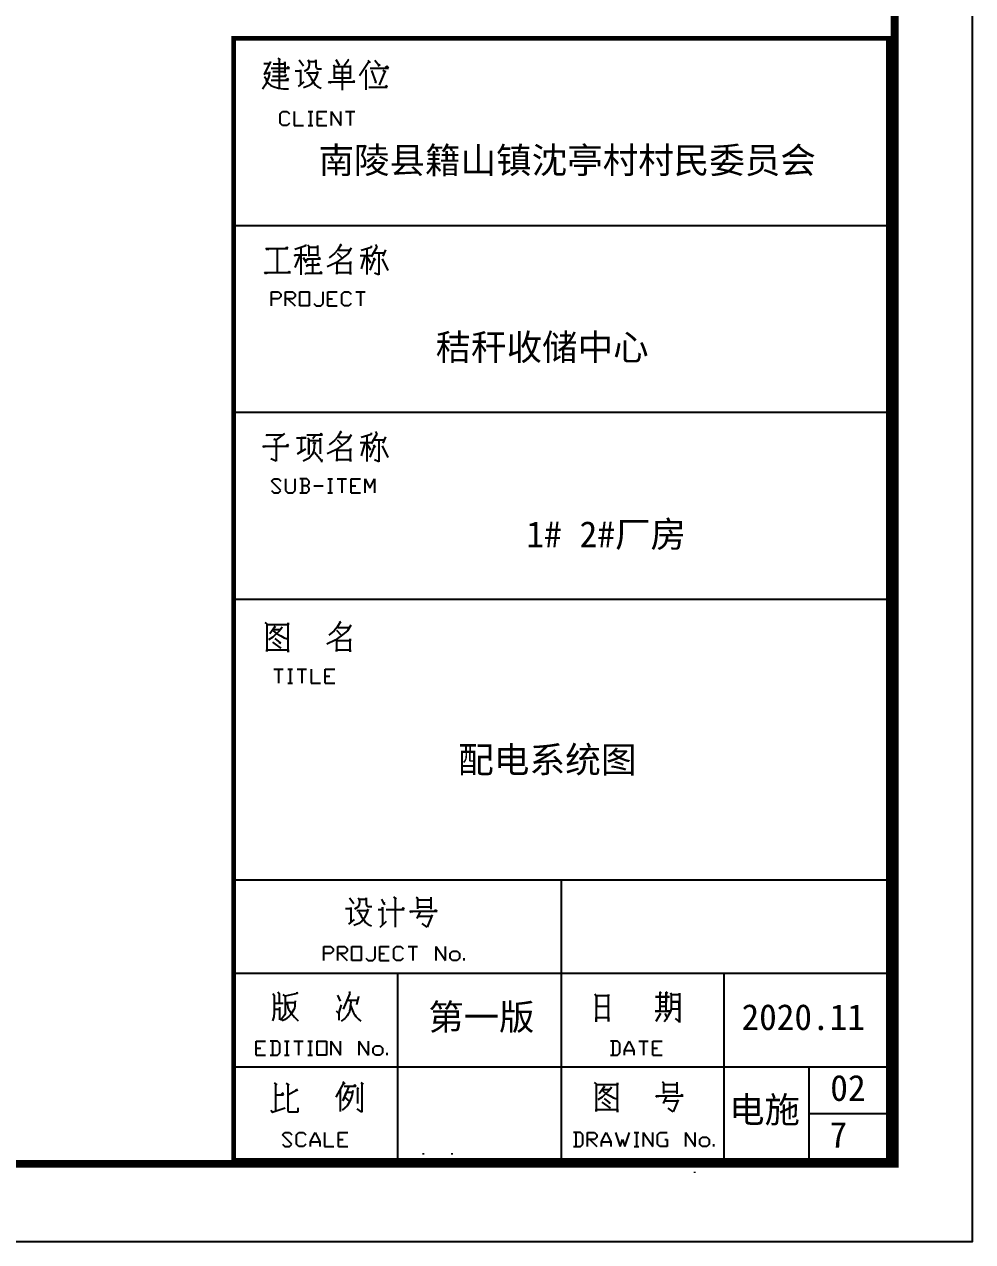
# Model space of a CAD drawing. Extents: x 12152 to 491505, y 111028 to 412681.
# Drawn here: x 74287 to 86452, y 262306 to 277931 of the extents above; entities that cross this region are included whole.
import ezdxf

# ---------------------------------------------------------------- set-up
doc = ezdxf.new("R2010")
doc.units = 0
doc.header["$LTSCALE"] = 1000
doc.header["$MEASUREMENT"] = 0
for name, color, linetype in [('PUB_TITLE', 4, 'Continuous'), ('TEL_TITLE', 7, 'Continuous'), ('TK', 7, 'Continuous')]:
    doc.layers.add(name, color=color, linetype=linetype)
doc.styles.add('图签2', font='', dxfattribs={"height": 1000})
doc.styles.get('图签2').set_extended_font_data('SimSun')

# ---------------------------------------------------------------- blocks, each defined once
blk = doc.blocks.new('A$C79205BDE')
at = {"layer": 'PUB_TITLE'}
for p, q in [((348, 11756), (400, 11756)), ((418, 11777), (351, 11637)), ((446, 11752), (572, 11752)), ((498, 11812), (523, 11794)), ((509, 11801), (509, 11497)), ((523, 11794), (509, 11801)), ((572, 11773), (572, 11651)), ((572, 11752), (572, 11773)), ((607, 11721), (596, 11707)), ((621, 11707), (607, 11721)), ((726, 11794), (771, 11731)), ((817, 11794), (827, 11777)), ((827, 11777), (831, 11745)), ((831, 11745), (827, 11717)), ((831, 11777), (904, 11777)), ((904, 11794), (904, 11721)), ((904, 11777), (904, 11794)), ((904, 11721), (911, 11707)), ((1090, 11742), (1100, 11731)), ((1100, 11731), (1100, 11591)), ((1107, 11724), (1268, 11724)), ((1118, 11798), (1153, 11738)), ((1184, 11721), (1184, 11472)), ((1251, 11791), (1205, 11731)), ((1244, 11801), (1251, 11791)), ((1268, 11735), (1268, 11595)), ((1468, 11773), (1370, 11623)), ((1457, 11791), (1482, 11766)), ((1482, 11766), (1468, 11773)), ((1534, 11791), (1580, 11735)), ((1587, 11745), (1566, 11724)), ((1580, 11735), (1587, 11745)), ((1660, 11728), (1643, 11714)), ((1678, 11707), (1660, 11728)), ((351, 11637), (365, 11651)), ((355, 11616), (369, 11595)), ((365, 11651), (407, 11651)), ((369, 11595), (376, 11570)), ((397, 11605), (386, 11581)), ((404, 11630), (397, 11605)), ((407, 11668), (404, 11630)), ((407, 11651), (407, 11668)), ((425, 11707), (621, 11707)), ((439, 11619), (582, 11619)), ((572, 11668), (442, 11668)), ((579, 11633), (568, 11623)), ((572, 11651), (572, 11668)), ((586, 11623), (579, 11637)), ((582, 11637), (579, 11633)), ((600, 11595), (579, 11577)), ((582, 11619), (582, 11637)), ((610, 11577), (600, 11595)), ((680, 11679), (740, 11679)), ((740, 11689), (740, 11532)), ((740, 11679), (740, 11689)), ((813, 11693), (778, 11672)), ((803, 11658), (918, 11658)), ((827, 11717), (813, 11693)), ((824, 11644), (838, 11623)), ((838, 11623), (852, 11595)), ((852, 11595), (876, 11556)), ((908, 11626), (887, 11577)), ((925, 11672), (908, 11626)), ((911, 11707), (925, 11700)), ((918, 11658), (925, 11672)), ((925, 11700), (964, 11700)), ((1100, 11602), (1268, 11602)), ((1104, 11661), (1268, 11661)), ((1436, 11689), (1436, 11476)), ((1482, 11707), (1678, 11707)), ((1499, 11682), (1545, 11553)), ((1639, 11672), (1580, 11525)), ((1618, 11686), (1650, 11668)), ((1650, 11668), (1639, 11672)), ((362, 11525), (334, 11483)), ((376, 11553), (362, 11525)), ((386, 11581), (376, 11553)), ((376, 11570), (393, 11546)), ((393, 11546), (421, 11521)), ((421, 11521), (456, 11507)), ((425, 11577), (610, 11577)), ((456, 11507), (505, 11493)), ((505, 11493), (558, 11486)), ((558, 11486), (610, 11486)), ((719, 11511), (778, 11560)), ((740, 11532), (719, 11511)), ((824, 11518), (771, 11497)), ((859, 11542), (824, 11518)), ((887, 11577), (859, 11542)), ((876, 11556), (897, 11528)), ((897, 11528), (925, 11507)), ((925, 11507), (960, 11493)), ((1037, 11560), (1321, 11560)), ((1048, 11546), (1037, 11560)), ((1062, 11556), (1048, 11546)), ((1310, 11570), (1296, 11560)), ((1321, 11560), (1310, 11570)), ((1468, 11504), (1664, 11504)), ((1545, 11563), (1538, 11546)), ((1545, 11553), (1545, 11563)), ((1660, 11518), (1643, 11507)), ((1664, 11504), (1660, 11518)), ((521, 11218), (546, 11243)), ((521, 11118), (521, 11218)), ((546, 11243), (596, 11243)), ((596, 11243), (621, 11218)), ((671, 11243), (671, 11093)), ((821, 11243), (871, 11243)), ((846, 11243), (846, 11093)), ((921, 11243), (1021, 11243)), ((921, 11093), (921, 11243)), ((1071, 11243), (1171, 11093)), ((1071, 11093), (1071, 11243)), ((1171, 11093), (1171, 11243)), ((1221, 11243), (1321, 11243)), ((1271, 11243), (1271, 11093)), ((546, 11093), (521, 11118)), ((596, 11093), (546, 11093)), ((621, 11118), (596, 11093)), ((671, 11093), (771, 11093)), ((821, 11093), (871, 11093)), ((921, 11168), (971, 11168)), ((921, 11093), (1021, 11093)), ((25, 10025), (7025, 10025)), ((367, 9778), (605, 9778)), ((385, 9760), (367, 9778)), ((399, 9778), (385, 9760)), ((490, 9778), (490, 9519)), ((490, 9774), (490, 9519)), ((591, 9792), (577, 9774)), ((605, 9778), (591, 9792)), ((794, 9806), (679, 9767)), ((742, 9788), (742, 9494)), ((787, 9820), (794, 9806)), ((815, 9816), (829, 9802)), ((829, 9802), (829, 9694)), ((829, 9792), (924, 9792)), ((920, 9809), (920, 9697)), ((1169, 9816), (1137, 9764)), ((1162, 9827), (1176, 9809)), ((1176, 9809), (1169, 9816)), ((1281, 9785), (1246, 9722)), ((1263, 9760), (1281, 9785)), ((1494, 9788), (1386, 9757)), ((1449, 9774), (1449, 9498)), ((1494, 9806), (1494, 9788)), ((1554, 9792), (1494, 9687)), ((1540, 9820), (1554, 9792)), ((679, 9708), (808, 9708)), ((682, 9690), (679, 9708)), ((731, 9701), (679, 9575)), ((766, 9680), (801, 9627)), ((808, 9666), (952, 9666)), ((815, 9645), (808, 9666)), ((833, 9711), (924, 9711)), ((868, 9662), (868, 9515)), ((938, 9680), (920, 9662)), ((952, 9666), (938, 9680)), ((1102, 9725), (1046, 9676)), ((1137, 9764), (1102, 9725)), ((1179, 9669), (1116, 9624)), ((1130, 9729), (1179, 9676)), ((1144, 9760), (1263, 9760)), ((1246, 9722), (1179, 9669)), ((1274, 9638), (1274, 9617)), ((1274, 9498), (1274, 9638)), ((1375, 9701), (1494, 9701)), ((1428, 9694), (1386, 9561)), ((1456, 9676), (1487, 9624)), ((1529, 9669), (1480, 9547)), ((1515, 9732), (1638, 9732)), ((1519, 9676), (1540, 9652)), ((1575, 9732), (1575, 9494)), ((1610, 9666), (1673, 9543)), ((1648, 9764), (1620, 9694)), ((353, 9519), (633, 9519)), ((364, 9505), (353, 9519)), ((381, 9515), (364, 9505)), ((619, 9533), (605, 9519)), ((633, 9519), (619, 9533)), ((791, 9515), (969, 9515)), ((798, 9498), (791, 9515)), ((805, 9603), (941, 9603)), ((812, 9582), (805, 9603)), ((927, 9617), (913, 9599)), ((941, 9603), (927, 9617)), ((955, 9529), (941, 9512)), ((969, 9515), (955, 9529)), ((1116, 9624), (1025, 9582)), ((1120, 9634), (1127, 9627)), ((1127, 9627), (1127, 9501)), ((1127, 9522), (1274, 9522)), ((1127, 9501), (1127, 9522)), ((1274, 9617), (1134, 9617)), ((1274, 9522), (1274, 9498)), ((1575, 9494), (1529, 9515)), ((430, 9314), (505, 9314)), ((430, 9164), (430, 9314)), ((505, 9314), (530, 9289)), ((530, 9264), (505, 9239)), ((530, 9289), (530, 9264)), ((580, 9314), (655, 9314)), ((580, 9164), (580, 9314)), ((655, 9314), (680, 9289)), ((680, 9264), (655, 9239)), ((680, 9289), (680, 9264)), ((730, 9314), (830, 9314)), ((730, 9164), (730, 9314)), ((830, 9314), (830, 9164)), ((980, 9189), (980, 9314)), ((1030, 9314), (1130, 9314)), ((1030, 9164), (1030, 9314)), ((1180, 9289), (1205, 9314)), ((1180, 9189), (1180, 9289)), ((1205, 9314), (1255, 9314)), ((1255, 9314), (1280, 9289)), ((1330, 9314), (1430, 9314)), ((1380, 9314), (1380, 9164)), ((505, 9239), (430, 9239)), ((655, 9239), (580, 9239)), ((605, 9239), (680, 9164)), ((830, 9164), (730, 9164)), ((880, 9189), (905, 9164)), ((905, 9164), (955, 9164)), ((955, 9164), (980, 9189)), ((1030, 9239), (1080, 9239)), ((1030, 9164), (1130, 9164)), ((1205, 9164), (1180, 9189)), ((1255, 9164), (1205, 9164)), ((1280, 9189), (1255, 9164)), ((25, 8025), (7025, 8025)), ((1169, 7816), (1137, 7764)), ((1162, 7827), (1176, 7809)), ((1176, 7809), (1169, 7816)), ((1540, 7820), (1554, 7792)), ((371, 7785), (553, 7785)), ((381, 7774), (371, 7785)), ((392, 7785), (381, 7774)), ((455, 7739), (479, 7729)), ((479, 7729), (455, 7739)), ((567, 7799), (479, 7729)), ((479, 7729), (479, 7501)), ((553, 7785), (567, 7799)), ((696, 7753), (798, 7753)), ((745, 7753), (745, 7606)), ((798, 7753), (745, 7753)), ((805, 7785), (973, 7785)), ((812, 7750), (829, 7739)), ((829, 7739), (829, 7575)), ((829, 7725), (948, 7725)), ((829, 7575), (829, 7725)), ((899, 7781), (871, 7743)), ((871, 7701), (903, 7690)), ((889, 7697), (882, 7617)), ((903, 7690), (889, 7697)), ((959, 7799), (948, 7785)), ((948, 7750), (948, 7582)), ((948, 7725), (948, 7750)), ((973, 7785), (959, 7799)), ((1102, 7725), (1046, 7676)), ((1137, 7764), (1102, 7725)), ((1130, 7729), (1179, 7676)), ((1144, 7760), (1263, 7760)), ((1246, 7722), (1179, 7669)), ((1281, 7785), (1246, 7722)), ((1263, 7760), (1281, 7785)), ((1375, 7701), (1494, 7701)), ((1494, 7788), (1386, 7757)), ((1428, 7694), (1386, 7561)), ((1449, 7774), (1449, 7498)), ((1494, 7806), (1494, 7788)), ((1554, 7792), (1494, 7687)), ((1515, 7732), (1638, 7732)), ((1575, 7732), (1575, 7494)), ((1648, 7764), (1620, 7694)), ((336, 7662), (612, 7662)), ((350, 7652), (336, 7662)), ((367, 7666), (350, 7652)), ((598, 7680), (584, 7666)), ((612, 7662), (598, 7680)), ((707, 7582), (794, 7634)), ((745, 7606), (707, 7582)), ((864, 7575), (833, 7536)), ((882, 7617), (864, 7575)), ((889, 7599), (962, 7508)), ((1116, 7624), (1025, 7582)), ((1179, 7669), (1116, 7624)), ((1120, 7634), (1127, 7627)), ((1127, 7627), (1127, 7501)), ((1274, 7617), (1134, 7617)), ((1274, 7638), (1274, 7617)), ((1274, 7498), (1274, 7638)), ((1456, 7676), (1487, 7624)), ((1529, 7669), (1480, 7547)), ((1519, 7676), (1540, 7652)), ((1610, 7666), (1673, 7543)), ((479, 7501), (423, 7526)), ((833, 7536), (766, 7501)), ((966, 7519), (962, 7491)), ((962, 7508), (966, 7519)), ((1127, 7522), (1274, 7522)), ((1127, 7501), (1127, 7522)), ((1274, 7522), (1274, 7498)), ((1575, 7494), (1529, 7515)), ((430, 7289), (455, 7314)), ((455, 7314), (505, 7314)), ((505, 7314), (530, 7289)), ((580, 7314), (580, 7189)), ((680, 7189), (680, 7314)), ((805, 7314), (730, 7314)), ((755, 7314), (755, 7164)), ((830, 7289), (805, 7314)), ((1030, 7314), (1080, 7314)), ((1055, 7314), (1055, 7164)), ((1130, 7314), (1230, 7314)), ((1180, 7314), (1180, 7164)), ((1280, 7314), (1380, 7314)), ((1280, 7164), (1280, 7314)), ((1430, 7314), (1480, 7214)), ((1430, 7164), (1430, 7314)), ((1480, 7214), (1530, 7314)), ((1530, 7314), (1530, 7164)), ((530, 7189), (430, 7289)), ((430, 7189), (455, 7164)), ((455, 7164), (505, 7164)), ((505, 7164), (530, 7189)), ((580, 7189), (605, 7164)), ((605, 7164), (655, 7164)), ((655, 7164), (680, 7189)), ((730, 7164), (805, 7164)), ((805, 7239), (755, 7239)), ((805, 7239), (830, 7264)), ((830, 7214), (805, 7239)), ((805, 7164), (830, 7189)), ((830, 7264), (830, 7289)), ((830, 7189), (830, 7214)), ((880, 7239), (980, 7239)), ((1030, 7164), (1080, 7164)), ((1280, 7239), (1330, 7239)), ((1280, 7164), (1380, 7164)), ((25, 6025), (7025, 6025)), ((359, 5777), (380, 5763)), ((380, 5763), (380, 5465)), ((607, 5752), (380, 5752)), ((464, 5731), (411, 5654)), ((453, 5738), (471, 5724)), ((471, 5724), (464, 5731)), ((607, 5773), (607, 5752)), ((607, 5458), (607, 5773)), ((1164, 5780), (1132, 5728)), ((1157, 5791), (1171, 5773)), ((1171, 5773), (1164, 5780)), ((1276, 5749), (1241, 5686)), ((1258, 5724), (1276, 5749)), ((443, 5619), (397, 5591)), ((474, 5651), (443, 5619)), ((446, 5689), (481, 5658)), ((453, 5703), (523, 5703)), ((464, 5605), (520, 5560)), ((513, 5686), (474, 5651)), ((481, 5658), (527, 5633)), ((544, 5728), (513, 5686)), ((523, 5703), (544, 5728)), ((527, 5633), (565, 5612)), ((565, 5612), (600, 5602)), ((1097, 5689), (1041, 5640)), ((1132, 5728), (1097, 5689)), ((1174, 5633), (1111, 5588)), ((1125, 5693), (1174, 5640)), ((1139, 5724), (1258, 5724)), ((1241, 5686), (1174, 5633)), ((1269, 5602), (1269, 5581)), ((1269, 5462), (1269, 5602)), ((380, 5486), (607, 5486)), ((380, 5465), (380, 5486)), ((439, 5567), (523, 5504)), ((523, 5567), (513, 5549)), ((530, 5514), (516, 5497)), ((520, 5560), (523, 5567)), ((523, 5504), (530, 5514)), ((607, 5486), (607, 5458)), ((1111, 5588), (1020, 5546)), ((1115, 5598), (1122, 5591)), ((1122, 5591), (1122, 5465)), ((1122, 5486), (1269, 5486)), ((1122, 5465), (1122, 5486)), ((1269, 5581), (1129, 5581)), ((1269, 5486), (1269, 5462)), ((454, 5278), (554, 5278)), ((504, 5278), (504, 5128)), ((604, 5278), (654, 5278)), ((629, 5278), (629, 5128)), ((704, 5278), (804, 5278)), ((754, 5278), (754, 5128)), ((854, 5278), (854, 5128)), ((1004, 5278), (1104, 5278)), ((1004, 5128), (1004, 5278)), ((604, 5128), (654, 5128)), ((854, 5128), (954, 5128)), ((1004, 5203), (1054, 5203)), ((1004, 5128), (1104, 5128)), ((25, 3025), (7025, 3025)), ((3524, 3025), (3524, 25)), ((1263, 2833), (1309, 2770)), ((1365, 2756), (1351, 2732)), ((1354, 2833), (1365, 2816)), ((1365, 2816), (1368, 2784)), ((1368, 2784), (1365, 2756)), ((1368, 2816), (1442, 2816)), ((1442, 2833), (1442, 2760)), ((1442, 2816), (1442, 2833)), ((1442, 2760), (1449, 2746)), ((1449, 2746), (1463, 2739)), ((1463, 2739), (1501, 2739)), ((1603, 2816), (1634, 2760)), ((1641, 2770), (1620, 2781)), ((1634, 2760), (1641, 2770)), ((1732, 2844), (1760, 2819)), ((1750, 2833), (1750, 2518)), ((1760, 2819), (1750, 2833)), ((1974, 2840), (1988, 2830)), ((1984, 2812), (2128, 2812)), ((1984, 2735), (2128, 2735)), ((1988, 2830), (1988, 2714)), ((2131, 2837), (2131, 2711)), ((1218, 2718), (1277, 2718)), ((1277, 2728), (1277, 2571)), ((1277, 2718), (1277, 2728)), ((1351, 2732), (1316, 2711)), ((1340, 2697), (1456, 2697)), ((1361, 2683), (1375, 2662)), ((1375, 2662), (1389, 2634)), ((1389, 2634), (1414, 2595)), ((1424, 2616), (1396, 2581)), ((1445, 2665), (1424, 2616)), ((1463, 2711), (1445, 2665)), ((1456, 2697), (1463, 2711)), ((1568, 2707), (1617, 2707)), ((1617, 2732), (1617, 2539)), ((1617, 2707), (1617, 2732)), ((1655, 2707), (1848, 2707)), ((1837, 2725), (1827, 2707)), ((1848, 2707), (1837, 2725)), ((1907, 2690), (2198, 2690)), ((1925, 2676), (1907, 2690)), ((1932, 2686), (1925, 2676)), ((2019, 2686), (1984, 2609)), ((1995, 2637), (2131, 2637)), ((2145, 2648), (2093, 2518)), ((2180, 2700), (2163, 2686)), ((2198, 2690), (2180, 2700)), ((1256, 2550), (1316, 2599)), ((1277, 2571), (1256, 2550)), ((1361, 2557), (1309, 2536)), ((1396, 2581), (1361, 2557)), ((1414, 2595), (1435, 2567)), ((1435, 2567), (1463, 2546)), ((1463, 2546), (1498, 2532)), ((1592, 2518), (1659, 2581)), ((2093, 2518), (2040, 2557)), ((988, 2311), (1063, 2311)), ((988, 2161), (988, 2311)), ((1063, 2236), (988, 2236)), ((1063, 2311), (1088, 2286)), ((1088, 2261), (1063, 2236)), ((1088, 2286), (1088, 2261)), ((1138, 2311), (1213, 2311)), ((1138, 2161), (1138, 2311)), ((1213, 2236), (1138, 2236)), ((1163, 2236), (1238, 2161)), ((1213, 2311), (1238, 2286)), ((1238, 2261), (1213, 2236)), ((1238, 2286), (1238, 2261)), ((1288, 2311), (1388, 2311)), ((1288, 2161), (1288, 2311)), ((1388, 2311), (1388, 2161)), ((1538, 2186), (1538, 2311)), ((1588, 2311), (1688, 2311)), ((1588, 2161), (1588, 2311)), ((1588, 2236), (1638, 2236)), ((1738, 2286), (1763, 2311)), ((1738, 2186), (1738, 2286)), ((1763, 2311), (1813, 2311)), ((1813, 2311), (1838, 2286)), ((1888, 2311), (1988, 2311)), ((1938, 2311), (1938, 2161)), ((2188, 2311), (2288, 2161)), ((2188, 2161), (2188, 2311)), ((2288, 2161), (2288, 2311)), ((2338, 2236), (2363, 2261)), ((2338, 2186), (2338, 2236)), ((2363, 2261), (2413, 2261)), ((2413, 2261), (2438, 2236)), ((2438, 2236), (2438, 2186)), ((1388, 2161), (1288, 2161)), ((1438, 2186), (1463, 2161)), ((1463, 2161), (1513, 2161)), ((1513, 2161), (1538, 2186)), ((1588, 2161), (1688, 2161)), ((1763, 2161), (1738, 2186)), ((1813, 2161), (1763, 2161)), ((1838, 2186), (1813, 2161)), ((2363, 2161), (2338, 2186)), ((2413, 2161), (2363, 2161)), ((2438, 2186), (2413, 2161)), ((2488, 2161), (2488, 2186)), ((25, 2025), (7025, 2025)), ((1774, 2025), (1774, 25)), ((5266, 2025), (5266, 25)), ((496, 1827), (510, 1810)), ((699, 1827), (702, 1810)), ((1259, 1831), (1266, 1810)), ((4575, 1831), (4596, 1813)), ((4582, 1824), (4582, 1621)), ((4596, 1813), (4582, 1824)), ((4645, 1831), (4663, 1813)), ((4649, 1824), (4649, 1771)), ((4649, 1621), (4649, 1824)), ((443, 1810), (457, 1789)), ((457, 1789), (457, 1589)), ((457, 1705), (552, 1705)), ((510, 1810), (510, 1705)), ((573, 1778), (552, 1796)), ((702, 1810), (573, 1778)), ((576, 1782), (576, 1593)), ((580, 1712), (681, 1712)), ((594, 1701), (601, 1684)), ((681, 1729), (678, 1701)), ((678, 1701), (678, 1673)), ((1133, 1792), (1164, 1726)), ((1266, 1810), (1196, 1642)), ((1234, 1736), (1350, 1736)), ((1269, 1729), (1276, 1715)), ((1276, 1715), (1269, 1673)), ((1360, 1775), (1336, 1687)), ((3886, 1806), (3900, 1785)), ((3900, 1785), (3900, 1505)), ((3903, 1782), (3903, 1673)), ((4033, 1782), (3903, 1782)), ((4033, 1799), (4033, 1782)), ((4033, 1509), (4033, 1799)), ((4533, 1771), (4684, 1771)), ((4649, 1771), (4533, 1771)), ((4649, 1715), (4579, 1715)), ((4649, 1771), (4649, 1715)), ((4684, 1771), (4649, 1771)), ((4694, 1817), (4701, 1799)), ((4701, 1799), (4701, 1642)), ((4701, 1796), (4789, 1796)), ((4708, 1719), (4785, 1719)), ((4789, 1719), (4708, 1719)), ((4785, 1719), (4785, 1642)), ((4789, 1813), (4789, 1498)), ((4789, 1796), (4789, 1813)), ((4789, 1498), (4789, 1719)), ((457, 1589), (454, 1572)), ((454, 1572), (454, 1558)), ((461, 1642), (513, 1642)), ((513, 1663), (513, 1526)), ((566, 1575), (524, 1519)), ((576, 1593), (566, 1575)), ((601, 1684), (604, 1659)), ((604, 1659), (611, 1642)), ((611, 1642), (629, 1614)), ((632, 1579), (615, 1561)), ((629, 1614), (643, 1593)), ((646, 1600), (632, 1579)), ((643, 1593), (660, 1572)), ((657, 1621), (646, 1600)), ((667, 1638), (657, 1621)), ((660, 1572), (674, 1554)), ((674, 1652), (667, 1638)), ((678, 1673), (674, 1652)), ((1119, 1624), (1147, 1596)), ((1147, 1596), (1178, 1687)), ((1147, 1596), (1150, 1523)), ((1238, 1568), (1227, 1554)), ((1248, 1586), (1238, 1568)), ((1259, 1603), (1248, 1586)), ((1262, 1624), (1259, 1603)), ((1269, 1649), (1262, 1624)), ((1269, 1673), (1269, 1649)), ((1273, 1680), (1280, 1663)), ((1280, 1663), (1287, 1645)), ((1287, 1645), (1294, 1628)), ((1294, 1628), (1301, 1610)), ((1301, 1610), (1308, 1593)), ((1308, 1593), (1318, 1579)), ((1318, 1579), (1332, 1561)), ((3903, 1673), (4036, 1673)), ((4530, 1621), (4691, 1621)), ((4582, 1621), (4530, 1621)), ((4586, 1593), (4537, 1509)), ((4575, 1673), (4649, 1673)), ((4635, 1596), (4656, 1554)), ((4691, 1621), (4649, 1621)), ((4666, 1565), (4649, 1530)), ((4691, 1607), (4666, 1565)), ((4701, 1642), (4691, 1607)), ((4785, 1642), (4708, 1642)), ((447, 1537), (440, 1516)), ((454, 1558), (447, 1537)), ((573, 1530), (541, 1516)), ((597, 1547), (573, 1530)), ((615, 1561), (597, 1547)), ((674, 1554), (692, 1537)), ((692, 1537), (713, 1516)), ((1213, 1540), (1175, 1512)), ((1227, 1554), (1213, 1540)), ((1332, 1561), (1343, 1547)), ((1343, 1547), (1360, 1533)), ((1360, 1533), (1385, 1512)), ((3900, 1551), (4033, 1551)), ((3900, 1505), (3900, 1551)), ((4033, 1551), (4033, 1509)), ((4649, 1530), (4628, 1505)), ((4743, 1540), (4789, 1505)), ((266, 1298), (366, 1298)), ((266, 1148), (266, 1298)), ((266, 1223), (316, 1223)), ((491, 1298), (416, 1298)), ((441, 1298), (441, 1148)), ((516, 1273), (491, 1298)), ((491, 1148), (516, 1173)), ((516, 1173), (516, 1273)), ((566, 1298), (616, 1298)), ((591, 1298), (591, 1148)), ((666, 1298), (766, 1298)), ((716, 1298), (716, 1148)), ((816, 1298), (866, 1298)), ((841, 1298), (841, 1148)), ((916, 1298), (1016, 1298)), ((916, 1148), (916, 1298)), ((1016, 1298), (1016, 1148)), ((1066, 1298), (1166, 1148)), ((1066, 1148), (1066, 1298)), ((1166, 1148), (1166, 1298)), ((1366, 1298), (1466, 1148)), ((1366, 1148), (1366, 1298)), ((1466, 1148), (1466, 1298)), ((1516, 1223), (1541, 1248)), ((1516, 1173), (1516, 1223)), ((1541, 1148), (1516, 1173)), ((1541, 1248), (1591, 1248)), ((1591, 1248), (1616, 1223)), ((1616, 1173), (1591, 1148)), ((1616, 1223), (1616, 1173)), ((1666, 1148), (1666, 1173)), ((4129, 1298), (4054, 1298)), ((4079, 1298), (4079, 1148)), ((4154, 1273), (4129, 1298)), ((4129, 1148), (4154, 1173)), ((4154, 1173), (4154, 1273)), ((4204, 1198), (4254, 1298)), ((4204, 1198), (4304, 1198)), ((4204, 1148), (4204, 1198)), ((4254, 1298), (4304, 1198)), ((4304, 1198), (4304, 1148)), ((4354, 1298), (4454, 1298)), ((4404, 1298), (4404, 1148)), ((4504, 1298), (4604, 1298)), ((4504, 1148), (4504, 1298)), ((4504, 1223), (4554, 1223)), ((266, 1148), (366, 1148)), ((416, 1148), (491, 1148)), ((566, 1148), (616, 1148)), ((816, 1148), (866, 1148)), ((1016, 1148), (916, 1148)), ((1591, 1148), (1541, 1148)), ((4054, 1148), (4129, 1148)), ((4504, 1148), (4604, 1148)), ((25, 1025), (7025, 1025)), ((6172, 1025), (6172, 25)), ((458, 853), (486, 832)), ((472, 839), (472, 549)), ((584, 850), (616, 832)), ((605, 839), (605, 556)), ((693, 790), (703, 762)), ((1200, 850), (1116, 699)), ((1190, 867), (1211, 843)), ((1256, 815), (1190, 661)), ((1211, 843), (1200, 850)), ((1207, 818), (1333, 818)), ((1319, 832), (1309, 818)), ((1333, 818), (1319, 832)), ((1340, 801), (1358, 787)), ((1347, 790), (1347, 633)), ((1358, 787), (1347, 790)), ((1382, 857), (1410, 839)), ((1396, 846), (1396, 538)), ((1410, 839), (1396, 846)), ((3880, 857), (3901, 843)), ((3901, 843), (3901, 545)), ((4128, 832), (3901, 832)), ((3985, 811), (3932, 734)), ((3974, 818), (3992, 804)), ((3974, 783), (4044, 783)), ((3992, 804), (3985, 811)), ((4065, 808), (4034, 766)), ((4044, 783), (4065, 808)), ((4128, 853), (4128, 832)), ((4128, 538), (4128, 853)), ((4604, 864), (4618, 853)), ((4615, 836), (4758, 836)), ((4618, 853), (4618, 738)), ((4762, 860), (4762, 734)), ((472, 724), (556, 724)), ((549, 745), (528, 724)), ((556, 724), (549, 745)), ((700, 776), (605, 720)), ((1162, 776), (1162, 545)), ((1190, 661), (1232, 752)), ((1207, 703), (1263, 654)), ((1232, 752), (1295, 752)), ((1274, 675), (1260, 643)), ((1288, 710), (1274, 675)), ((1298, 769), (1288, 710)), ((3964, 699), (3918, 671)), ((3995, 731), (3964, 699)), ((3967, 769), (4002, 738)), ((3985, 685), (4041, 640)), ((4034, 766), (3995, 731)), ((4002, 738), (4048, 713)), ((4048, 713), (4086, 692)), ((4086, 692), (4121, 682)), ((4538, 713), (4828, 713)), ((4555, 699), (4538, 713)), ((4562, 710), (4555, 699)), ((4615, 759), (4758, 759)), ((4650, 710), (4615, 633)), ((4625, 661), (4762, 661)), ((4776, 671), (4723, 542)), ((4811, 724), (4793, 710)), ((4828, 713), (4811, 724)), ((423, 559), (444, 535)), ((437, 538), (574, 584)), ((605, 556), (605, 549)), ((605, 549), (619, 542)), ((619, 542), (714, 542)), ((714, 542), (714, 584)), ((1214, 584), (1183, 559)), ((1239, 608), (1214, 584)), ((1260, 643), (1239, 608)), ((1396, 538), (1344, 573)), ((3901, 566), (4128, 566)), ((3901, 545), (3901, 566)), ((3960, 647), (4044, 584)), ((4044, 647), (4034, 629)), ((4051, 594), (4037, 577)), ((4041, 640), (4044, 647)), ((4044, 584), (4051, 594)), ((4128, 566), (4128, 538)), ((4723, 542), (4671, 580)), ((6172, 525), (7025, 525)), ((546, 298), (571, 323)), ((646, 198), (546, 298)), ((571, 323), (621, 323)), ((621, 323), (646, 298)), ((696, 298), (721, 323)), ((696, 198), (696, 298)), ((721, 323), (771, 323)), ((771, 323), (796, 298)), ((846, 223), (896, 323)), ((896, 323), (946, 223)), ((996, 323), (996, 173)), ((1146, 323), (1246, 323)), ((1146, 173), (1146, 323)), ((3732, 323), (3657, 323)), ((3682, 323), (3682, 173)), ((3757, 298), (3732, 323)), ((3757, 198), (3757, 298)), ((3807, 323), (3882, 323)), ((3807, 173), (3807, 323)), ((3882, 323), (3907, 298)), ((3907, 273), (3882, 248)), ((3907, 298), (3907, 273)), ((3957, 223), (4007, 323)), ((4007, 323), (4057, 223)), ((4107, 323), (4157, 173)), ((4207, 173), (4257, 323)), ((4307, 323), (4357, 323)), ((4332, 323), (4332, 173)), ((4407, 323), (4507, 173)), ((4407, 173), (4407, 323)), ((4507, 173), (4507, 323)), ((4557, 298), (4582, 323)), ((4557, 198), (4557, 298)), ((4582, 323), (4657, 323)), ((4857, 323), (4957, 173)), ((4857, 173), (4857, 323)), ((4957, 173), (4957, 323)), ((5007, 248), (5032, 273)), ((5032, 273), (5082, 273)), ((5082, 273), (5107, 248)), ((546, 198), (571, 173)), ((571, 173), (621, 173)), ((621, 173), (646, 198)), ((721, 173), (696, 198)), ((771, 173), (721, 173)), ((796, 198), (771, 173)), ((846, 223), (946, 223)), ((846, 173), (846, 223)), ((946, 223), (946, 173)), ((996, 173), (1096, 173)), ((1146, 248), (1196, 248)), ((1146, 173), (1246, 173)), ((3657, 173), (3732, 173)), ((3732, 173), (3757, 198)), ((3882, 248), (3807, 248)), ((3832, 248), (3907, 173)), ((3957, 223), (4057, 223)), ((3957, 173), (3957, 223)), ((4057, 223), (4057, 173)), ((4157, 173), (4182, 248)), ((4182, 248), (4207, 173)), ((4307, 173), (4357, 173)), ((4582, 173), (4557, 198)), ((4657, 173), (4582, 173)), ((4632, 248), (4657, 248)), ((4657, 248), (4657, 173)), ((5007, 198), (5007, 248)), ((5032, 173), (5007, 198)), ((5082, 173), (5032, 173)), ((5107, 198), (5082, 173)), ((5107, 248), (5107, 198)), ((5157, 173), (5157, 198))]:
    blk.add_line(p, q, dxfattribs=at)
at = {"layer": 'PUB_TITLE', "const_width": 50}
blk.add_lwpolyline([(25, 25), (25, 12025), (7025, 12025), (7025, 25)], close=True, dxfattribs=at)
at = {"layer": 'PUB_TITLE', "color": 6, "style": '图签2'}
for s, height, p in [('南陵县籍山镇沈亭村村民委员会', 278.44, (931, 10582)), ('秸秆收储中心', 278.4, (2182, 8582)), ('1# 2#厂房', 278.4, (3154, 6582))]:
    blk.add_text(s, height=height, dxfattribs=at).set_placement(p)
at = {"layer": 'PUB_TITLE', "style": '图签2'}
for s, height, p in [('第一版', 276.9, (2106, 1418)), ('2020.11', 276.9, (5454, 1418)), ('电施', 276.9, (5322, 427)), ('7', 277, (6395, 159))]:
    blk.add_text(s, height=height, dxfattribs=at).set_placement(p)

msp = doc.modelspace()

# ---------------------------------------------------------------- linework, layer by layer
at = {"color": 7}
msp.add_line((85452.4, 263305.8), (85452.4, 292426.1), dxfattribs=at)
msp.add_line((79364.5, 263305.8), (85452.4, 263305.8))
msp.add_line((79364.5, 263305.8), (85452.4, 263305.8))
at = {"layer": 'TEL_TITLE'}
msp.add_lwpolyline([(12152.4, 262305.8), (86452.4, 262305.8), (86452.4, 304305.8), (12152.4, 304305.8)], close=True, dxfattribs=at)
at = {"layer": 'TEL_TITLE', "const_width": 100}
msp.add_lwpolyline([(14652.4, 263305.8), (85452.4, 263305.8), (85452.4, 303305.8), (14652.4, 303305.8)], close=True, dxfattribs=at)
at = {"layer": 'TK', "color": 55}
msp.add_line((82884.3, 263200.3), (82884.3, 263187.1), dxfattribs=at)
at = {"layer": 'TK', "color": 55, "linetype": 'Continuous', "lineweight": 25}
for points in [[(79409.2, 263426.1), (79409.2, 263440.4)], [(79775.7, 263426.1), (79775.7, 263440.4)]]:
    msp.add_lwpolyline(points, dxfattribs=at)

# ---------------------------------------------------------------- block references
at = {"xscale": 1.199999999953434, "yscale": 1.199999999953434, "zscale": 1.199999999953434}
msp.add_blockref('A$C79205BDE', (76943, 263321.1), dxfattribs=at)

# ---------------------------------------------------------------- texts
at = {"layer": 'PUB_TITLE', "style": '图签2'}
for s, height, p in [('配电系统图', 336, (79849.7, 268324.5)), ('02', 334.13, (84625.8, 264112.4))]:
    msp.add_text(s, height=height, dxfattribs=at).set_placement(p)

doc.saveas('drawing.dxf')
